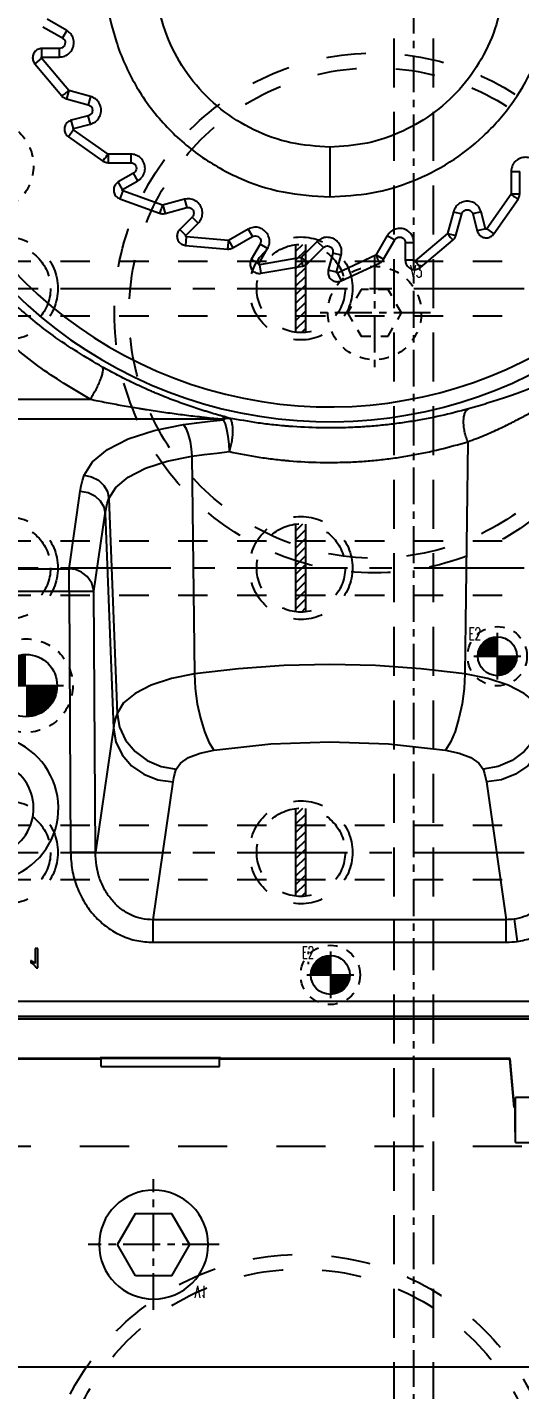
# Model space of a CAD drawing. Extents: x 14103 to 19353, y -3233 to 932.
# Drawn here: x 14814.2 to 14914.5, y 189.5 to 467.4 of the extents above; entities that cross this region are included whole.
import ezdxf
from ezdxf.enums import TextEntityAlignment as Align

# ---------------------------------------------------------------- set-up
doc = ezdxf.new("R2010")
doc.units = 0
doc.header["$LTSCALE"] = 20
doc.header["$MEASUREMENT"] = 0
for name, pattern in [('CENTER', [0.6, 0.375, -0.075, 0.075, -0.075]), ('HIDDEN', [0.2, 0.1, -0.1]), ('HIDDENX2', [0.75, 0.5, -0.25])]:
    doc.linetypes.add(name, pattern=pattern)
doc.layers.get('DEFPOINTS').update_dxf_attribs({"linetype": 'CONTINUOUS'})
for name, color, linetype in [('3a', 7, 'CONTINUOUS'), ('3a-ep', 7, 'CONTINUOUS'), ('AIR-POPPELS', 2, 'HIDDENX2'), ('DIM', 3, 'CONTINUOUS'), ('HOLD DOWN', 7, 'CONTINUOUS'), ('SCREW', 7, 'CONTINUOUS'), ('SUP', 4, 'HIDDEN'), ('WATER', 9, 'HIDDEN')]:
    doc.layers.add(name, color=color, linetype=linetype)
doc.styles.add('lxy2', font='txt.shx', dxfattribs={"width": 0.6})
doc.dimstyles.new('10', dxfattribs={"dimtxt": 10, "dimasz": 5, "dimexe": 2.5, "dimexo": 0, "dimgap": 1, "dimtad": 0, "dimdsep": 46, "dimtxsty": 'lxy2', "dimcen": -3, "dimclrd": 113, "dimclre": 113, "dimclrt": 3, "dimazin": 2, "dimtfac": 1, "dimtofl": 0, "dimtmove": 0, "dimatfit": 3, "dimfxl": 1, "dimtolj": 1, "dimtzin": 0, "dimarcsym": 0})
doc.dimstyles.new('15', dxfattribs={"dimtxt": 15, "dimasz": 8, "dimexe": 8, "dimexo": 0, "dimgap": 1, "dimtad": 0, "dimdsep": 46, "dimtxsty": 'lxy2', "dimcen": -3, "dimclrd": 113, "dimclre": 113, "dimclrt": 3, "dimazin": 2, "dimtfac": 1, "dimtofl": 0, "dimtmove": 0, "dimatfit": 3, "dimfxl": 1, "dimtolj": 1, "dimtzin": 0, "dimarcsym": 0})

# ---------------------------------------------------------------- blocks, each defined once
blk = doc.blocks.new('*D282')
at = {"layer": 'DEFPOINTS', "color": 0}
for p in [(15211.53, 699.09), (15315.84, 699.09), (14749.94, 164.09)]:
    blk.add_point(p, dxfattribs=at)
at = {"layer": 'DIM', "color": 113, "lineweight": -2}
blk.add_line((15211.53, 699.09), (15315.84, 699.09), dxfattribs=at)
at = {"layer": 'DIM', "color": 3, "insert": (15328.84, 699.09), "char_height": 15, "attachment_point": 5, "style": 'lxy2'}
blk.add_mtext('\\A1;535', dxfattribs=at)
blk = doc.blocks.new('*D109')
at = {"layer": 'DEFPOINTS', "color": 0}
for p in [(15292.93, 299.09), (15315.84, 299.09), (14749.94, 164.09)]:
    blk.add_point(p, dxfattribs=at)
at = {"layer": 'DIM', "color": 113, "lineweight": -2}
blk.add_line((15292.93, 299.09), (15315.84, 299.09), dxfattribs=at)
at = {"layer": 'DIM', "color": 3, "insert": (15323.84, 299.09), "char_height": 10, "attachment_point": 5, "style": 'lxy2'}
blk.add_mtext('\\A1;135', dxfattribs=at)
blk = doc.blocks.new('*D108')
at = {"layer": 'DEFPOINTS', "color": 0}
for p in [(15292.93, 357.09), (15315.84, 357.09), (14749.94, 164.09)]:
    blk.add_point(p, dxfattribs=at)
at = {"layer": 'DIM', "color": 113, "lineweight": -2}
blk.add_line((15292.93, 357.09), (15315.84, 357.09), dxfattribs=at)
at = {"layer": 'DIM', "color": 3, "insert": (15323.84, 357.09), "char_height": 10, "attachment_point": 5, "style": 'lxy2'}
blk.add_mtext('\\A1;193', dxfattribs=at)
blk = doc.blocks.new('*D107')
at = {"layer": 'DEFPOINTS', "color": 0}
for p in [(15292.93, 414.09), (15315.84, 414.09), (14749.94, 164.09)]:
    blk.add_point(p, dxfattribs=at)
at = {"layer": 'DIM', "color": 113, "lineweight": -2}
blk.add_line((15292.93, 414.09), (15315.84, 414.09), dxfattribs=at)
at = {"layer": 'DIM', "color": 3, "insert": (15324.34, 414.09), "char_height": 10, "attachment_point": 5, "style": 'lxy2'}
blk.add_mtext('\\A1;250', dxfattribs=at)
blk = doc.blocks.new('*D106')
at = {"layer": 'DEFPOINTS', "color": 0}
for p in [(15292.93, 479.09), (15315.84, 479.09), (14749.94, 164.09)]:
    blk.add_point(p, dxfattribs=at)
at = {"layer": 'DIM', "color": 113, "lineweight": -2}
blk.add_line((15292.93, 479.09), (15315.84, 479.09), dxfattribs=at)
at = {"layer": 'DIM', "color": 3, "insert": (15323.84, 479.09), "char_height": 10, "attachment_point": 5, "style": 'lxy2'}
blk.add_mtext('\\A1;315', dxfattribs=at)
blk = doc.blocks.new('*D105')
at = {"layer": 'DEFPOINTS', "color": 0}
for p in [(15292.93, 542.09), (15315.84, 542.09), (14749.94, 164.09)]:
    blk.add_point(p, dxfattribs=at)
at = {"layer": 'DIM', "color": 113, "lineweight": -2}
blk.add_line((15292.93, 542.09), (15315.84, 542.09), dxfattribs=at)
at = {"layer": 'DIM', "color": 3, "insert": (15324.84, 542.09), "char_height": 10, "attachment_point": 5, "style": 'lxy2'}
blk.add_mtext('\\A1;378', dxfattribs=at)
blk = doc.blocks.new('*D104')
at = {"layer": 'DEFPOINTS', "color": 0}
for p in [(15292.93, 604.09), (15315.84, 604.09), (14749.94, 164.09)]:
    blk.add_point(p, dxfattribs=at)
at = {"layer": 'DIM', "color": 113, "lineweight": -2}
blk.add_line((15292.93, 604.09), (15315.84, 604.09), dxfattribs=at)
at = {"layer": 'DIM', "color": 3, "insert": (15324.34, 604.09), "char_height": 10, "attachment_point": 5, "style": 'lxy2'}
blk.add_mtext('\\A1;440', dxfattribs=at)
blk = doc.blocks.new('*D103')
at = {"layer": 'DEFPOINTS', "color": 0}
for p in [(15299.94, 864.09), (15315.84, 864.09), (14749.94, 164.09)]:
    blk.add_point(p, dxfattribs=at)
at = {"layer": 'DIM', "color": 113, "lineweight": -2}
blk.add_line((15299.94, 864.09), (15315.84, 864.09), dxfattribs=at)
at = {"layer": 'DIM', "color": 3, "insert": (15323.84, 864.09), "char_height": 10, "attachment_point": 5, "style": 'lxy2'}
blk.add_mtext('\\A1;700', dxfattribs=at)
blk = doc.blocks.new('AC_LXY_BLK610')
at = {"layer": 'SCREW', "color": 1, "linetype": 'CENTER'}
for p, q in [((0, 13.33), (0, -13.34)), ((13.33, 0), (-13.34, 0))]:
    blk.add_line(p, q, dxfattribs=at)
at = {"layer": 'SCREW', "color": 0, "linetype": 'ByBlock'}
blk.add_lwpolyline([(-3.67, 6.35), (-7.33, 0), (-3.67, -6.35), (3.67, -6.35), (7.33, 0), (3.67, 6.35)], close=True, dxfattribs=at)
blk.add_circle((0, 0), 11.11, dxfattribs=at)
at = {"layer": 'SCREW', "style": 'lxy2', "width": 0.6}
blk.add_text('V1', height=2.5, dxfattribs=at).set_placement((9.63, 9.63), align=Align.MIDDLE_CENTER)
blk = doc.blocks.new('AC_LXY_BLK518')
at = {"layer": 'SCREW', "color": 1, "linetype": 'CENTER'}
for p, q in [((0, 11.43), (0, -11.43)), ((11.43, 0), (-11.43, 0))]:
    blk.add_line(p, q, dxfattribs=at)
at = {"layer": 'SCREW', "color": 2, "linetype": 'HIDDEN'}
blk.add_lwpolyline([(-2.75, 4.76), (-5.5, 0), (-2.75, -4.76), (2.75, -4.76), (5.5, 0), (2.75, 4.76)], close=True, dxfattribs=at)
blk.add_circle((0, 0), 9.52, dxfattribs=at)
at = {"layer": 'SCREW', "style": 'lxy2', "width": 0.6}
blk.add_text('V3', height=2.5, dxfattribs=at).set_placement((8.5, 8.5), align=Align.MIDDLE_CENTER)

msp = doc.modelspace()

# ---------------------------------------------------------------- hatches: boundary and pattern name
at = {"layer": 'WATER', "linetype": 'Continuous'}
h = msp.add_hatch(dxfattribs=at)
h.set_pattern_fill('ANSI31', color=4, scale=10, style=0)
h.set_pattern_definition([(45, (13434.4322, 2094.9012), (-0.8838835, 0.8838835), [])])
h.paths.add_polyline_path([(14870.942, 423.035, 0.0278424), (14869.942, 423.09), (14869.942, 419.65), (14870.942, 419.65)])
h.paths.add_polyline_path([(14869.942, 423.09, 0.0278424), (14868.942, 423.035), (14868.942, 419.65), (14869.942, 419.65)])
h.paths.add_polyline_path([(14869.942, 419.65), (14868.942, 419.65), (14868.942, 414.09), (14869.942, 414.09)])
h.paths.add_polyline_path([(14870.942, 419.65), (14869.942, 419.65), (14869.942, 414.09), (14870.942, 414.09)])
h.paths.add_polyline_path([(14870.942, 414.09), (14869.942, 414.09), (14869.942, 408.53), (14870.942, 408.53)])
h.paths.add_polyline_path([(14869.942, 414.09), (14868.942, 414.09), (14868.942, 408.53), (14869.942, 408.53)])
h.paths.add_polyline_path([(14869.942, 408.53), (14868.942, 408.53), (14868.942, 405.146, 0.0278424), (14869.942, 405.09)])
h.paths.add_polyline_path([(14870.942, 408.53), (14869.942, 408.53), (14869.942, 405.09, 0.0278424), (14870.942, 405.146)])
h = msp.add_hatch(dxfattribs=at)
h.set_pattern_fill('ANSI31', color=4, scale=10, style=0)
h.set_pattern_definition([(45, (13434.4322, 2037.9012), (-0.8838835, 0.8838835), [])])
h.paths.add_polyline_path([(14870.942, 366.035, 0.0278424), (14869.942, 366.09), (14869.942, 362.65), (14870.942, 362.65)])
h.paths.add_polyline_path([(14869.942, 366.09, 0.0278424), (14868.942, 366.035), (14868.942, 362.65), (14869.942, 362.65)])
h.paths.add_polyline_path([(14869.942, 362.65), (14868.942, 362.65), (14868.942, 357.09), (14869.942, 357.09)])
h.paths.add_polyline_path([(14870.942, 362.65), (14869.942, 362.65), (14869.942, 357.09), (14870.942, 357.09)])
h.paths.add_polyline_path([(14870.942, 357.09), (14869.942, 357.09), (14869.942, 351.53), (14870.942, 351.53)])
h.paths.add_polyline_path([(14869.942, 357.09), (14868.942, 357.09), (14868.942, 351.53), (14869.942, 351.53)])
h.paths.add_polyline_path([(14869.942, 351.53), (14868.942, 351.53), (14868.942, 348.146, 0.0278424), (14869.942, 348.09)])
h.paths.add_polyline_path([(14870.942, 351.53), (14869.942, 351.53), (14869.942, 348.09, 0.0278424), (14870.942, 348.146)])
h = msp.add_hatch(dxfattribs=at)
h.set_pattern_fill('ANSI31', color=4, scale=10, style=0)
h.set_pattern_definition([(45, (13434.4322, 1979.9012), (-0.8838835, 0.8838835), [])])
h.paths.add_polyline_path([(14870.942, 308.035, 0.0278424), (14869.942, 308.09), (14869.942, 304.65), (14870.942, 304.65)])
h.paths.add_polyline_path([(14869.942, 308.09, 0.0278424), (14868.942, 308.035), (14868.942, 304.65), (14869.942, 304.65)])
h.paths.add_polyline_path([(14869.942, 304.65), (14868.942, 304.65), (14868.942, 299.09), (14869.942, 299.09)])
h.paths.add_polyline_path([(14870.942, 304.65), (14869.942, 304.65), (14869.942, 299.09), (14870.942, 299.09)])
h.paths.add_polyline_path([(14870.942, 299.09), (14869.942, 299.09), (14869.942, 293.53), (14870.942, 293.53)])
h.paths.add_polyline_path([(14869.942, 299.09), (14868.942, 299.09), (14868.942, 293.53), (14869.942, 293.53)])
h.paths.add_polyline_path([(14869.942, 293.53), (14868.942, 293.53), (14868.942, 290.146, 0.0278424), (14869.942, 290.09)])
h.paths.add_polyline_path([(14870.942, 293.53), (14869.942, 293.53), (14869.942, 290.09, 0.0278424), (14870.942, 290.146)])

# ---------------------------------------------------------------- linework, layer by layer
at = {"layer": '3a', "color": 4, "linetype": 'Continuous'}
for p, q in [((14817.399, 467.473), (14821.355, 465.19)), ((14822.234, 466.712), (14818.241, 469.018)), ((14822.234, 466.712), (14821.355, 465.19)), ((14817.195, 461.284), (14817.195, 463.042)), ((14820.779, 463.042), (14817.195, 463.042)), ((14817.195, 461.284), (14820.779, 461.284)), ((14820.779, 461.284), (14820.779, 463.042)), ((14817.09, 461.059), (14815.744, 459.929)), ((14815.744, 459.929), (14821.269, 453.344)), ((14822.643, 454.441), (14817.09, 461.059)), ((14822.685, 454.43), (14822.23, 452.732)), ((14827.097, 453.248), (14822.643, 454.441)), ((14827.097, 453.248), (14826.642, 451.549)), ((14822.23, 452.732), (14826.642, 451.549)), ((14826.642, 449.326), (14823.18, 448.398)), ((14823.635, 446.7), (14823.18, 448.398)), ((14823.635, 446.7), (14827.097, 447.628)), ((14827.097, 447.628), (14826.642, 449.326)), ((14823.592, 446.456), (14822.584, 445.015)), ((14822.584, 445.015), (14829.625, 440.085)), ((14830.669, 441.5), (14823.592, 446.456)), ((14875.802, 442.925), (14875.802, 432.775)), ((14835.28, 441.5), (14830.669, 441.5)), ((14830.712, 441.5), (14830.712, 439.742)), ((14830.712, 439.742), (14835.28, 439.742)), ((14835.28, 441.5), (14835.28, 439.742)), ((14835.855, 437.595), (14832.751, 435.803)), ((14836.734, 436.072), (14835.855, 437.595)), ((14912.752, 437.928), (14914.51, 437.928)), ((14912.752, 437.928), (14912.752, 433.317)), ((14914.51, 433.36), (14914.51, 437.928)), ((14833.63, 434.28), (14832.751, 435.803)), ((14833.652, 434.033), (14833.051, 432.381)), ((14833.63, 434.28), (14836.734, 436.072)), ((14841.77, 431.078), (14833.652, 434.033)), ((14833.051, 432.381), (14841.128, 429.441)), ((14846.224, 432.272), (14841.77, 431.078)), ((14841.812, 431.089), (14842.267, 429.391)), ((14846.224, 432.272), (14846.679, 430.573)), ((14912.752, 433.317), (14907.797, 426.24)), ((14909.237, 425.232), (14914.167, 432.273)), ((14912.752, 433.36), (14914.51, 433.36)), ((14842.267, 429.391), (14846.679, 430.573)), ((14847.791, 428.648), (14845.256, 426.113)), ((14849.034, 427.405), (14847.791, 428.648)), ((14901.005, 429.745), (14899.811, 425.291)), ((14901.005, 429.745), (14902.703, 429.29)), ((14901.521, 424.878), (14902.703, 429.29)), ((14906.625, 429.745), (14904.927, 429.29)), ((14904.927, 429.29), (14905.854, 425.828)), ((14907.552, 426.283), (14906.625, 429.745)), ((14846.499, 424.87), (14845.256, 426.113)), ((14846.499, 424.87), (14849.034, 427.405)), ((14859.184, 426.19), (14855.19, 423.884)), ((14859.184, 426.19), (14860.063, 424.667)), ((14899.811, 425.291), (14893.194, 419.738)), ((14899.823, 425.333), (14901.521, 424.878)), ((14907.552, 426.283), (14905.854, 425.828)), ((14907.797, 426.24), (14909.237, 425.232)), ((14846.584, 424.637), (14846.431, 422.886)), ((14846.431, 422.886), (14854.994, 422.137)), ((14855.19, 423.884), (14846.584, 424.637)), ((14855.228, 423.906), (14856.107, 422.383)), ((14856.107, 422.383), (14860.063, 424.667)), ((14861.635, 423.095), (14859.843, 419.991)), ((14863.157, 422.216), (14861.635, 423.095)), ((14873.276, 423.669), (14870.015, 420.409)), ((14871.289, 419.196), (14874.519, 422.426)), ((14873.276, 423.669), (14874.519, 422.426)), ((14887.54, 424.882), (14885.235, 420.889)), ((14886.779, 420.047), (14889.063, 424.003)), ((14887.54, 424.882), (14889.063, 424.003)), ((14891.211, 423.427), (14891.211, 419.843)), ((14892.969, 423.427), (14891.211, 423.427)), ((14892.969, 419.843), (14892.969, 423.427)), ((14894.324, 418.392), (14900.908, 423.917)), ((14861.365, 419.112), (14859.843, 419.991)), ((14861.365, 419.112), (14863.157, 422.216)), ((14870.015, 420.409), (14861.508, 418.909)), ((14870.046, 420.439), (14871.289, 419.196)), ((14876.445, 421.314), (14875.517, 417.852)), ((14878.143, 420.859), (14876.445, 421.314)), ((14877.215, 417.397), (14878.143, 420.859)), ((14885.235, 420.889), (14877.405, 417.238)), ((14885.256, 420.926), (14886.779, 420.047)), ((14892.969, 419.843), (14891.211, 419.843)), ((14893.194, 419.738), (14894.324, 418.392)), ((14861.508, 418.909), (14861.813, 417.177)), ((14861.813, 417.177), (14870.278, 418.67)), ((14877.215, 417.397), (14875.517, 417.852)), ((14877.405, 417.238), (14878.148, 415.644)), ((14878.148, 415.644), (14885.939, 419.277)), ((14762.318, 391.503), (14827.017, 391.503)), ((14853.729, 387.457), (14762.318, 387.457)), ((14903.933, 382.833), (14903.348, 335.464)), ((14847.708, 379.856), (14848.256, 335.464)), ((14822.712, 356.943), (14824.998, 372.741)), ((14830.819, 371.256), (14832.486, 327.433)), ((14827.774, 352.373), (14830.06, 368.172)), ((14830.06, 368.172), (14831.742, 324.409)), ((14684.891, 356.943), (14822.712, 356.943)), ((14822.712, 352.343), (14822.712, 356.943)), ((14684.891, 352.343), (14822.712, 352.343)), ((14822.712, 352.343), (14827.774, 352.373)), ((14822.712, 352.343), (14823.024, 299.118)), ((14828.086, 299.148), (14827.774, 352.373)), ((14831.742, 324.409), (14828.086, 299.148)), ((14839.825, 285.343), (14843.892, 313.441)), ((14907.713, 313.441), (14911.779, 285.343)), ((14823.024, 299.118), (14828.086, 299.148)), ((14911.779, 285.343), (14839.825, 285.343)), ((14839.825, 280.744), (14839.825, 285.343)), ((14911.779, 280.744), (14911.779, 285.343)), ((14913.361, 285.448), (14914.019, 280.905)), ((14839.825, 280.744), (14911.779, 280.744)), ((14816.346, 279.51), (14815.841, 279.51)), ((14815.841, 279.51), (14815.841, 276.441)), ((14816.346, 275.571), (14816.346, 279.51)), ((14871.439, 278.854), (14871.439, 278.349)), ((14814.932, 277.022), (14814.932, 276.556)), ((14816.021, 275.571), (14816.346, 275.571)), ((14871.439, 276.783), (14871.439, 276.278)), ((15024.662, 268.702), (14475.222, 268.702)), ((14475.222, 265.659), (15024.662, 265.659)), ((15024.662, 265.123), (14475.222, 265.123)), ((14829.112, 256.91), (14670.772, 256.91)), ((14829.041, 257.016), (14670.843, 257.016)), ((14853.543, 257.175), (14829.041, 257.175)), ((14829.041, 257.175), (14829.041, 257.016)), ((14829.09, 256.943), (14829.112, 256.91)), ((14829.112, 257.104), (14829.2, 257.016)), ((14853.384, 257.016), (14829.2, 257.016)), ((14829.2, 257.016), (14829.21, 255.387)), ((14853.374, 255.387), (14853.384, 257.016)), ((14853.472, 257.104), (14853.384, 257.016)), ((14853.494, 256.943), (14853.472, 256.91)), ((14912.498, 256.91), (14853.472, 256.91)), ((14853.543, 257.175), (14853.543, 257.016)), ((14912.596, 257.016), (14853.543, 257.016)), ((14912.498, 256.91), (14912.596, 257.016)), ((14913.363, 247.067), (14912.498, 256.91)), ((14913.469, 247.067), (14912.596, 257.016)), ((14829.21, 255.387), (14853.374, 255.387)), ((14964.413, 249.119), (14913.663, 249.119)), ((14913.663, 239.941), (14913.663, 249.119)), ((14913.469, 247.067), (14913.561, 247.067)), ((14913.561, 241.992), (14913.561, 247.067)), ((14913.663, 239.941), (14964.413, 239.941))]:
    msp.add_line(p, q, dxfattribs=at)
for points in [[(14817.09, 461.059), (14817.059, 461.155), (14817.101, 461.246), (14817.195, 461.284)], [(14823.592, 446.456), (14823.537, 446.54), (14823.554, 446.64), (14823.635, 446.7)], [(14833.652, 434.033), (14833.576, 434.1), (14833.568, 434.201), (14833.63, 434.28)], [(14907.797, 426.24), (14907.712, 426.185), (14907.613, 426.202), (14907.552, 426.283)], [(14846.584, 424.637), (14846.494, 424.682), (14846.459, 424.777), (14846.499, 424.87)], [(14893.194, 419.738), (14893.098, 419.707), (14893.006, 419.749), (14892.969, 419.843)], [(14861.508, 418.909), (14861.409, 418.929), (14861.351, 419.012), (14861.365, 419.112)], [(14877.405, 417.238), (14877.304, 417.232), (14877.227, 417.297), (14877.215, 417.397)], [(14825.801, 376.007), (14827.47, 378.714), (14830.518, 381.23), (14834.78, 383.4), (14840.068, 385.13), (14846.057, 386.322)], [(14846.057, 386.322), (14848.747, 386.693), (14851.46, 387.029), (14854.199, 387.33)], [(14846.057, 386.322), (14846.557, 385.493), (14847.009, 384.312), (14847.373, 382.887), (14847.613, 381.354), (14847.708, 379.856)], [(14855.398, 380.808), (14855.329, 382.319), (14855.152, 383.869), (14854.885, 385.311), (14854.554, 386.508), (14854.199, 387.33)], [(14847.708, 379.856), (14850.248, 380.207), (14852.812, 380.524), (14855.398, 380.808)], [(14830.819, 371.256), (14832.222, 373.526), (14834.756, 375.613), (14838.3, 377.418), (14842.688, 378.855), (14847.708, 379.856)], [(14824.998, 372.741), (14825.193, 373.833), (14825.46, 374.921), (14825.801, 376.007)], [(14825.801, 376.007), (14827.32, 375.697), (14828.696, 374.986), (14829.801, 373.939), (14830.531, 372.656), (14830.819, 371.256)], [(14824.998, 372.741), (14826.58, 372.47), (14827.979, 371.784), (14829.067, 370.776), (14829.772, 369.558), (14830.06, 368.172)], [(14830.06, 368.172), (14830.244, 369.203), (14830.497, 370.231), (14830.819, 371.256)], [(14827.774, 352.373), (14827.374, 354.02), (14826.44, 355.361), (14825.257, 356.255), (14824.007, 356.756), (14822.712, 356.943)], [(14875.802, 337.411), (14866.469, 337.193), (14857.249, 336.541), (14848.256, 335.464)], [(14903.348, 335.464), (14894.355, 336.541), (14885.136, 337.193), (14875.802, 337.411)], [(14848.256, 335.464), (14843.568, 334.529), (14839.472, 333.187), (14836.161, 331.501), (14833.795, 329.553), (14832.486, 327.433)], [(14848.256, 335.464), (14848.42, 332.481), (14848.832, 329.402), (14849.464, 326.425), (14850.275, 323.745), (14851.213, 321.538), (14852.217, 319.946)], [(14903.348, 335.464), (14903.184, 332.481), (14902.773, 329.402), (14902.141, 326.425), (14901.329, 323.745), (14900.391, 321.538), (14899.387, 319.946)], [(14919.119, 327.433), (14917.809, 329.553), (14915.443, 331.501), (14912.133, 333.187), (14908.036, 334.529), (14903.348, 335.464)], [(14832.486, 327.433), (14832.17, 326.428), (14831.922, 325.42), (14831.742, 324.409)], [(14832.486, 327.433), (14832.985, 324.621), (14834.236, 321.969), (14836.158, 319.649), (14838.625, 317.813), (14841.478, 316.58), (14844.529, 316.031)], [(14919.119, 327.433), (14918.62, 324.621), (14917.368, 321.969), (14915.446, 319.649), (14912.979, 317.813), (14910.127, 316.58), (14907.076, 316.031)], [(14831.742, 324.409), (14832.245, 321.615), (14833.508, 319.008), (14835.447, 316.758), (14837.936, 315.011), (14840.814, 313.881), (14843.892, 313.441)], [(14919.862, 324.409), (14919.359, 321.615), (14918.097, 319.008), (14916.158, 316.758), (14913.668, 315.011), (14910.791, 313.881), (14907.713, 313.441)], [(14844.529, 316.031), (14845.409, 317.311), (14847.074, 318.443), (14849.401, 319.344), (14852.217, 319.946)], [(14852.217, 319.946), (14863.816, 321.191), (14875.802, 321.613), (14887.789, 321.191), (14899.387, 319.946)], [(14899.387, 319.946), (14902.202, 319.344), (14904.53, 318.444), (14906.195, 317.311), (14907.076, 316.031)], [(14843.892, 313.441), (14844.046, 314.307), (14844.258, 315.17), (14844.529, 316.031)], [(14907.076, 316.031), (14907.346, 315.17), (14907.558, 314.307), (14907.713, 313.441)]]:
    msp.add_lwpolyline(points, dxfattribs=at)
for centre, radius, start, end in [((14875.802, 478.45), 91.548, 183.12145, 334.0312), ((14875.802, 478.45), 88.51, 183.12145, 334.0312), ((14805.676, 308.085), 14.882, 287.38509, 65.61491), ((14805.676, 308.085), 9.82, 287.38509, 65.61491)]:
    msp.add_arc(centre, radius, start, end, dxfattribs=at)
for points in [[(14875.802, 524.125), (14866.306, 523.127), (14857.224, 520.176), (14848.955, 515.402), (14841.859, 509.013), (14836.246, 501.288), (14832.363, 492.565), (14830.377, 483.225), (14830.377, 473.676), (14832.363, 464.336), (14836.246, 455.613), (14841.859, 447.888), (14848.955, 441.498), (14857.224, 436.724), (14866.306, 433.773), (14875.802, 432.775)], [(14875.802, 442.925), (14867.897, 443.816), (14860.388, 446.443), (14853.653, 450.676), (14848.028, 456.301), (14843.795, 463.037), (14841.168, 470.545), (14840.277, 478.45), (14841.168, 486.355), (14843.795, 493.864), (14848.028, 500.6), (14853.653, 506.225), (14860.388, 510.457), (14867.897, 513.085), (14875.802, 513.975)], [(14911.271, 476.458), (14910.016, 468.888), (14907.165, 461.764), (14902.851, 455.42), (14897.276, 450.15), (14890.7, 446.2), (14883.43, 443.754), (14875.802, 442.925)], [(14875.802, 432.775), (14884.372, 433.586), (14892.635, 435.99), (14900.299, 439.9), (14907.094, 445.178), (14912.778, 451.636), (14917.151, 459.047), (14920.056, 467.146), (14921.391, 475.646)], [(14820.779, 461.284), (14821.844, 461.486), (14822.76, 462.062), (14823.402, 462.934), (14823.68, 463.979), (14823.558, 465.053), (14823.053, 466.007), (14822.234, 466.712)], [(14821.355, 465.19), (14821.776, 464.768), (14821.93, 464.193), (14821.776, 463.617), (14821.355, 463.196), (14820.779, 463.042)], [(14817.195, 463.042), (14816.365, 462.85), (14815.702, 462.313), (14815.342, 461.541), (14815.357, 460.688), (14815.744, 459.929)], [(14822.616, 454.474), (14822.322, 454.203), (14821.911, 453.875), (14821.537, 453.568), (14821.269, 453.344)], [(14821.269, 453.344), (14821.545, 453.076), (14821.87, 452.869), (14822.23, 452.732)], [(14827.097, 447.628), (14828.074, 448.098), (14828.809, 448.893), (14829.203, 449.9), (14829.202, 450.982), (14828.806, 451.987), (14828.071, 452.779), (14827.097, 453.248)], [(14826.642, 451.549), (14827.158, 451.252), (14827.456, 450.736), (14827.456, 450.14), (14827.158, 449.624), (14826.642, 449.326)], [(14823.18, 448.398), (14822.428, 447.998), (14821.926, 447.308), (14821.778, 446.469), (14822.013, 445.649), (14822.584, 445.015)], [(14830.633, 441.525), (14830.42, 441.188), (14830.108, 440.764), (14829.826, 440.371), (14829.625, 440.085)], [(14829.625, 440.085), (14829.961, 439.897), (14830.329, 439.782), (14830.712, 439.742)], [(14836.734, 436.072), (14837.556, 436.78), (14838.06, 437.737), (14838.18, 438.813), (14837.899, 439.857), (14837.256, 440.726), (14836.341, 441.3), (14835.28, 441.5)], [(14835.28, 439.742), (14835.855, 439.588), (14836.277, 439.167), (14836.431, 438.592), (14836.277, 438.016), (14835.855, 437.595)], [(14918.18, 439.382), (14917.473, 440.204), (14916.515, 440.709), (14915.44, 440.828), (14914.396, 440.547), (14913.527, 439.905), (14912.953, 438.989), (14912.752, 437.928)], [(14832.751, 435.803), (14832.128, 435.221), (14831.822, 434.425), (14831.897, 433.576), (14832.336, 432.845), (14833.051, 432.381)], [(14841.729, 431.093), (14841.611, 430.712), (14841.419, 430.222), (14841.248, 429.769), (14841.128, 429.441)], [(14849.034, 427.405), (14849.644, 428.301), (14849.884, 429.356), (14849.721, 430.426), (14849.18, 431.362), (14848.334, 432.035), (14847.301, 432.353), (14846.224, 432.272)], [(14906.625, 429.745), (14906.154, 430.722), (14905.36, 431.457), (14904.352, 431.851), (14903.271, 431.85), (14902.265, 431.454), (14901.473, 430.719), (14901.005, 429.745)], [(14912.727, 433.281), (14913.064, 433.068), (14913.488, 432.756), (14913.882, 432.474), (14914.167, 432.273)], [(14914.167, 432.273), (14914.355, 432.609), (14914.471, 432.977), (14914.51, 433.36)], [(14841.128, 429.441), (14841.502, 429.347), (14841.886, 429.33), (14842.267, 429.391)], [(14846.679, 430.573), (14847.275, 430.573), (14847.791, 430.276), (14848.088, 429.76), (14848.089, 429.164), (14847.791, 428.648)], [(14902.703, 429.29), (14903.001, 429.806), (14903.517, 430.104), (14904.113, 430.104), (14904.629, 429.806), (14904.927, 429.29)], [(14845.256, 426.113), (14844.805, 425.391), (14844.715, 424.543), (14845.007, 423.741), (14845.62, 423.149), (14846.431, 422.886)], [(14863.157, 422.216), (14863.515, 423.239), (14863.473, 424.321), (14863.04, 425.312), (14862.274, 426.076), (14861.283, 426.507), (14860.203, 426.547), (14859.184, 426.19)], [(14892.969, 423.427), (14892.767, 424.492), (14892.19, 425.408), (14891.319, 426.05), (14890.274, 426.329), (14889.2, 426.206), (14888.245, 425.701), (14887.54, 424.882)], [(14899.778, 425.264), (14900.049, 424.97), (14900.377, 424.559), (14900.685, 424.185), (14900.908, 423.917)], [(14905.854, 425.828), (14906.254, 425.076), (14906.944, 424.574), (14907.784, 424.426), (14908.603, 424.661), (14909.237, 425.232)], [(14855.147, 423.888), (14855.131, 423.489), (14855.073, 422.966), (14855.025, 422.484), (14854.994, 422.137)], [(14854.994, 422.137), (14855.379, 422.142), (14855.755, 422.225), (14856.107, 422.383)], [(14860.063, 424.667), (14860.638, 424.821), (14861.214, 424.667), (14861.635, 424.246), (14861.789, 423.67), (14861.635, 423.095)], [(14878.143, 420.859), (14878.223, 421.94), (14877.903, 422.974), (14877.228, 423.82), (14876.291, 424.359), (14875.222, 424.519), (14874.168, 424.278), (14873.276, 423.669)], [(14874.519, 422.426), (14875.035, 422.724), (14875.631, 422.724), (14876.147, 422.426), (14876.445, 421.91), (14876.445, 421.314)], [(14889.063, 424.003), (14889.484, 424.424), (14890.06, 424.578), (14890.635, 424.424), (14891.056, 424.003), (14891.211, 423.427)], [(14900.908, 423.917), (14901.177, 424.193), (14901.384, 424.518), (14901.521, 424.878)], [(14859.843, 419.991), (14859.594, 419.176), (14859.727, 418.334), (14860.216, 417.635), (14860.962, 417.222), (14861.813, 417.177)], [(14869.973, 420.401), (14870.061, 420.012), (14870.139, 419.492), (14870.218, 419.014), (14870.278, 418.67)], [(14885.196, 420.87), (14885.381, 420.517), (14885.592, 420.035), (14885.792, 419.594), (14885.939, 419.277)], [(14885.939, 419.277), (14886.269, 419.475), (14886.553, 419.735), (14886.779, 420.047)], [(14891.211, 419.843), (14891.402, 419.013), (14891.939, 418.35), (14892.712, 417.99), (14893.564, 418.005), (14894.324, 418.392)], [(14870.278, 418.67), (14870.649, 418.775), (14870.99, 418.953), (14871.289, 419.196)], [(14875.517, 417.852), (14875.487, 417), (14875.834, 416.221), (14876.487, 415.673), (14877.314, 415.467), (14878.148, 415.644)], [(14829.541, 398.036), (14819.448, 404.478), (14812.246, 410.292)], [(14827.017, 391.503), (14816.38, 398.306), (14806.788, 406.284)], [(14827.017, 391.503), (14827.633, 392.475), (14828.215, 393.51), (14828.731, 394.554), (14829.154, 395.547), (14829.459, 396.437), (14829.63, 397.173), (14829.658, 397.716), (14829.541, 398.036)], [(14854.868, 387.79), (14854.114, 387.999), (14853.345, 388.215), (14851.776, 388.67), (14850.98, 388.909), (14850.179, 389.156), (14848.573, 389.671), (14846.965, 390.215), (14845.356, 390.787), (14842.136, 392.02), (14840.526, 392.682), (14839.721, 393.025), (14838.916, 393.375), (14835.727, 394.841), (14834.156, 395.608), (14832.602, 396.397), (14831.063, 397.207), (14829.541, 398.036)], [(14924.025, 396.112), (14924.018, 396.112), (14923.603, 396.064), (14923.056, 395.939), (14922.384, 395.742), (14921.591, 395.481), (14920.679, 395.16), (14920.432, 395.071), (14920.178, 394.979), (14919.652, 394.785), (14918.524, 394.367), (14917.298, 393.911), (14915.973, 393.422), (14914.547, 392.903), (14913.794, 392.634), (14913.407, 392.497), (14913.016, 392.359), (14911.398, 391.801), (14909.697, 391.236), (14907.909, 390.666), (14906.029, 390.094), (14904.051, 389.524)], [(14827.017, 391.504), (14828.621, 391.175), (14830.243, 390.855), (14831.883, 390.542), (14833.539, 390.239), (14836.902, 389.659), (14837.751, 389.521), (14838.601, 389.385), (14840.299, 389.124), (14843.695, 388.637), (14845.392, 388.411), (14847.089, 388.197), (14848.782, 387.994), (14849.627, 387.897), (14850.467, 387.803), (14852.123, 387.623), (14852.934, 387.539), (14853.729, 387.457)], [(14904.051, 389.524), (14898.394, 388.111), (14892.512, 386.987), (14889.481, 386.543), (14886.385, 386.182), (14883.254, 385.911), (14880.119, 385.735), (14875.802, 385.646)], [(14903.933, 382.833), (14903.562, 383.873), (14903.288, 384.953), (14903.126, 386.021), (14903.082, 387.025), (14903.159, 387.916), (14903.353, 388.652), (14903.656, 389.197), (14904.051, 389.524)], [(14903.933, 382.833), (14905.675, 383.494), (14907.33, 384.165), (14908.905, 384.843), (14910.404, 385.526), (14911.831, 386.207), (14912.176, 386.377), (14912.517, 386.547), (14913.182, 386.882), (14914.441, 387.536), (14915.611, 388.166), (14916.694, 388.766), (14917.691, 389.332), (14918.157, 389.601), (14918.382, 389.732), (14918.6, 389.859), (14919.407, 390.334), (14920.109, 390.75), (14920.705, 391.103), (14921.19, 391.386), (14921.559, 391.591)], [(14853.729, 387.457), (14853.876, 387.546), (14854.168, 387.685), (14854.454, 387.769), (14854.868, 387.79)], [(14854.199, 387.33), (14853.729, 387.457)], [(14854.199, 387.33), (14854.604, 387.549), (14854.971, 387.656), (14855.314, 387.669)], [(14855.314, 387.669), (14854.868, 387.79)], [(14855.398, 380.808), (14855.699, 381.9), (14855.923, 383.035), (14856.056, 384.155), (14856.094, 385.2), (14856.032, 386.117), (14855.876, 386.858), (14855.632, 387.384), (14855.314, 387.669)], [(14875.802, 385.646), (14873.838, 385.664), (14867.542, 385.972), (14866.755, 386.037), (14865.971, 386.108), (14864.412, 386.267), (14861.332, 386.65), (14855.314, 387.669)], [(14855.398, 380.808), (14861.391, 379.696), (14864.458, 379.278), (14866.011, 379.105), (14866.792, 379.028), (14867.576, 378.956), (14873.846, 378.62), (14875.802, 378.6)], [(14875.802, 378.6), (14880.102, 378.697), (14883.224, 378.89), (14886.342, 379.185), (14889.425, 379.579), (14892.444, 380.064), (14898.301, 381.29), (14903.933, 382.833)], [(14823.023, 299.118), (14823.362, 295.5), (14824.325, 292.039), (14825.874, 288.862), (14827.955, 286.087), (14830.489, 283.815), (14833.385, 282.13), (14836.536, 281.093), (14839.825, 280.744)], [(14839.825, 285.343), (14837.502, 285.584), (14835.283, 286.346), (14833.248, 287.601), (14831.473, 289.305), (14830.024, 291.393), (14828.952, 293.79), (14828.298, 296.407), (14828.086, 299.148)], [(14923.518, 299.148), (14923.341, 296.636), (14922.793, 294.221), (14921.891, 291.977), (14920.662, 289.973), (14919.144, 288.272), (14917.384, 286.925), (14915.437, 285.974), (14913.361, 285.448)], [(14914.019, 280.905), (14916.962, 281.627), (14919.731, 282.909), (14922.239, 284.711), (14924.41, 286.976), (14926.177, 289.636), (14927.485, 292.609), (14928.295, 295.802), (14928.581, 299.118)], [(14913.361, 285.448), (14911.779, 285.343)], [(14911.779, 280.744), (14914.019, 280.905)], [(14814.932, 277.022), (14815.042, 276.975), (14815.158, 276.918), (14815.281, 276.85), (14815.411, 276.772), (14815.538, 276.69), (14815.652, 276.607), (14815.753, 276.524), (14815.841, 276.441)], [(14816.021, 275.571), (14815.95, 275.699), (14815.858, 275.829), (14815.745, 275.961), (14815.61, 276.095), (14815.459, 276.226), (14815.295, 276.346), (14815.12, 276.456), (14814.932, 276.556)]]:
    msp.add_spline(points, degree=3, dxfattribs=at)
at = {"layer": '3a-ep', "color": 3}
for p, q in [((14909.942, 343.853), (14909.942, 334.327)), ((14905.179, 339.09), (14914.705, 339.09)), ((14806.322, 333.09), (14821.562, 333.09)), ((14875.942, 278.853), (14875.942, 269.327)), ((14871.179, 274.09), (14880.705, 274.09))]:
    msp.add_line(p, q, dxfattribs=at)
for points, const_width in [([(14907.958, 339.09, -0.4142136), (14909.942, 341.075, -0.4142136)], 3.969), ([(14810.767, 333.09, -0.4142136), (14813.942, 336.265, -0.4142136)], 6.35), ([(14911.927, 339.09, -0.4142136), (14909.942, 337.106, -0.4142136)], 3.969), ([(14817.117, 333.09, -0.4142136), (14813.942, 329.915, -0.4142136)], 6.35), ([(14873.958, 274.09, -0.4142136), (14875.942, 276.075, -0.4142136)], 3.969), ([(14877.927, 274.09, -0.4142136), (14875.942, 272.106, -0.4142136)], 3.969)]:
    msp.add_lwpolyline(points, format="xyb", dxfattribs=dict(at, const_width=const_width))
at = {"layer": '3a-ep', "color": 3, "linetype": 'HIDDEN'}
for centre, radius in [((14805.942, 439.09), 9.525), ((14909.942, 339.09), 6.05), ((14813.942, 333.09), 9.525), ((14875.942, 274.09), 6.05)]:
    msp.add_circle(centre, radius, dxfattribs=at)
at = {"layer": '3a-ep', "color": 3, "linetype": 'ByBlock'}
for centre, radius in [((14909.942, 339.09), 3.969), ((14813.942, 333.09), 6.35), ((14875.942, 274.09), 3.969)]:
    msp.add_circle(centre, radius, dxfattribs=at)
at = {"layer": 'AIR-POPPELS', "color": 1, "linetype": 'CENTER'}
msp.add_line((14892.94, -73.91), (14892.94, 864.09), dxfattribs=at)
at = {"layer": 'AIR-POPPELS'}
for p, q in [((14888.94, -69.91), (14888.94, 835.458)), ((14896.94, -69.91), (14896.94, 835.458))]:
    msp.add_line(p, q, dxfattribs=at)
at = {"layer": 'HOLD DOWN', "color": 0, "linetype": 'ByBlock'}
for p, q in [((14475.222, 265.123), (15024.662, 265.123)), ((15099.942, 194.09), (14399.942, 194.09))]:
    msp.add_line(p, q, dxfattribs=at)
at = {"layer": 'HOLD DOWN', "color": 6, "linetype": 'HIDDEN', "ltscale": 5}
msp.add_line((15054.942, 239.09), (14444.942, 239.09), dxfattribs=at)
at = {"layer": 'SUP', "color": 6, "ltscale": 4}
for centre, radius in [((14884.942, 409.09), 53), ((14884.942, 409.09), 50), ((14869.942, 164.09), 53), ((14869.942, 164.09), 50)]:
    msp.add_circle(centre, radius, dxfattribs=at)
at = {"layer": 'WATER', "color": 4, "linetype": 'ByBlock'}
for p, q in [((14868.942, 405.146), (14868.942, 423.035)), ((14870.942, 405.146), (14870.942, 423.035)), ((14868.942, 348.146), (14868.942, 366.035)), ((14870.942, 348.146), (14870.942, 366.035)), ((14868.942, 290.146), (14868.942, 308.035)), ((14870.942, 290.146), (14870.942, 308.035))]:
    msp.add_line(p, q, dxfattribs=at)
at = {"layer": 'WATER', "linetype": 'HIDDEN', "ltscale": 3}
for p, q in [((14424.942, 419.65), (15074.942, 419.65)), ((14424.942, 408.53), (15074.942, 408.53)), ((14424.942, 362.65), (15074.942, 362.65)), ((14424.942, 351.53), (15074.942, 351.53)), ((14424.942, 304.65), (15074.942, 304.65)), ((14424.942, 293.53), (15074.942, 293.53))]:
    msp.add_line(p, q, dxfattribs=at)
at = {"layer": 'WATER', "color": 1, "linetype": 'CENTER', "ltscale": 3}
for p, q in [((14424.942, 414.09), (15080.502, 414.09)), ((14424.942, 357.09), (15080.502, 357.09)), ((14424.942, 299.09), (15080.502, 299.09))]:
    msp.add_line(p, q, dxfattribs=at)
at = {"layer": 'WATER', "ltscale": 3}
for centre in [(14809.942, 414.09), (14869.942, 414.09), (14809.942, 357.09), (14869.942, 357.09), (14809.942, 299.09), (14869.942, 299.09)]:
    msp.add_circle(centre, 10.5, dxfattribs=at)
at = {"layer": 'WATER', "linetype": 'HIDDEN', "ltscale": 3}
for centre in [(14809.942, 414.09), (14869.942, 414.09), (14809.942, 357.09), (14869.942, 357.09), (14809.942, 299.09), (14869.942, 299.09)]:
    msp.add_circle(centre, 9, dxfattribs=at)

# ---------------------------------------------------------------- block references
at = {"layer": 'SCREW'}
msp.add_blockref('AC_LXY_BLK518', (14884.942, 409.09), dxfattribs=at)
at = {"layer": 'SCREW', "xscale": -1, "rotation": 180}
msp.add_blockref('AC_LXY_BLK610', (14839.942, 219.09), dxfattribs=at)

# ---------------------------------------------------------------- texts
at = {"layer": '3a-ep', "color": 3, "style": 'lxy2', "width": 0.6}
for p in [(14905.368, 343.665), (14871.368, 278.665)]:
    msp.add_text('E2', height=2.5, dxfattribs=at).set_placement(p, align=Align.MIDDLE_CENTER)

# ---------------------------------------------------------------- dimensions: what is measured, and where the dimension line sits
at = {"layer": 'DIM'}
for feature_location, offset, dimstyle, picture, middle in [((15299.942, 864.09), (15.902, 0), '10', '*D103', (15323.844, 864.09)), ((15211.532, 699.09), (104.312, 0), '15', '*D282', (15328.844, 699.09)), ((15292.928, 604.09), (22.916, 0), '10', '*D104', (15324.344, 604.09)), ((15292.928, 542.09), (22.916, 0), '10', '*D105', (15324.844, 542.09)), ((15292.928, 479.09), (22.916, 0), '10', '*D106', (15323.844, 479.09)), ((15292.928, 414.09), (22.916, 0), '10', '*D107', (15324.344, 414.09)), ((15292.928, 357.09), (22.916, 0), '10', '*D108', (15323.844, 357.09)), ((15292.928, 299.09), (22.916, 0), '10', '*D109', (15323.844, 299.09))]:
    dim = msp.add_ordinate_dim(feature_location=feature_location, offset=offset, dtype=0, origin=(14749.942, 164.09), dimstyle=dimstyle, dxfattribs=at)
    dim.commit()
    dim.dimension.update_dxf_attribs({"geometry": picture, "text_midpoint": middle})

doc.saveas('drawing.dxf')
